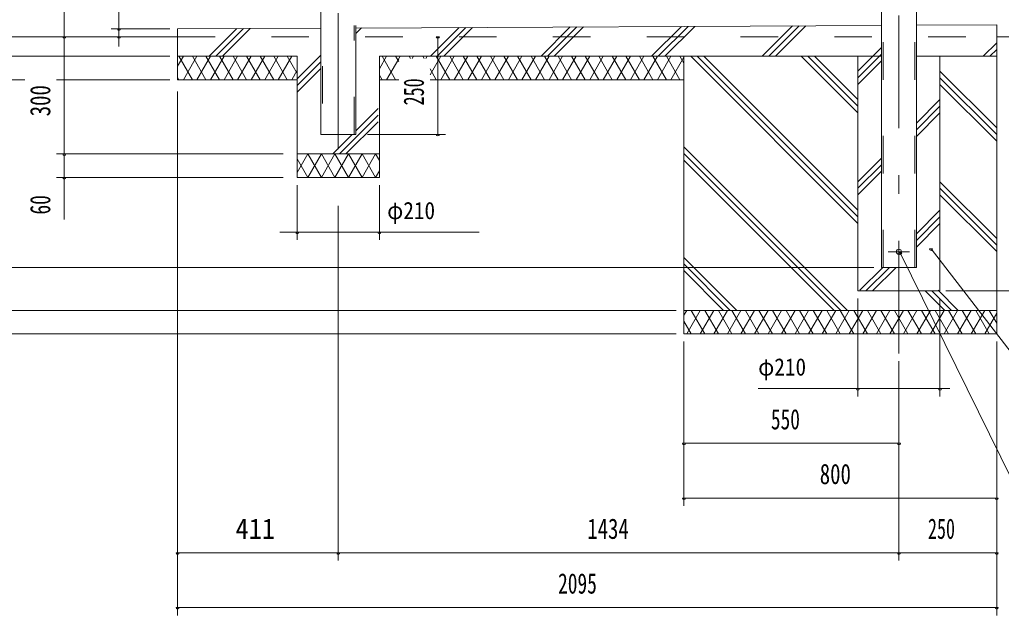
# Model space of a CAD drawing. Units: millimetres, scale not verified, with parts at other scales. Extents: x -26654 to 26660, y -10500 to 10500.
# Drawn here: x 15826 to 22104, y -2605 to 1204 of the extents above; entities that cross this region are included whole.
import ezdxf
from ezdxf.enums import TextEntityAlignment as Align

# ---------------------------------------------------------------- set-up
doc = ezdxf.new("R2010")
doc.units = ezdxf.units.MM
doc.header["$LTSCALE"] = 60
doc.linetypes.add('USER2', pattern=[10, 4, -6])
doc.linetypes.add('USER3', pattern=[24, 12, -5, 2, -5])
for name, color, linetype, lineweight in [('0-6_2-02BOLD', 7, 'Continuous', 18), ('0-7_2-12HIDDEN', 3, 'USER2', 18), ('0-8_2-22CENTER', 3, 'USER3', 18), ('0-A_2-52DIM', 3, 'Continuous', 18), ('0-B_2-62HATCH', 2, 'Continuous', 18)]:
    doc.layers.add(name, color=color, linetype=linetype, lineweight=lineweight)
doc.styles.add('ＭＳ ゴシック', font='')
doc.styles.get('ＭＳ ゴシック').set_extended_font_data('MS Gothic')

msp = doc.modelspace()

# ---------------------------------------------------------------- linework, layer by layer
at = {"layer": '0-6_2-02BOLD'}
for p, q in [((17752.49, 469.93), (17752.49, 3919.93)), ((21337.49, 1574.93), (21337.49, -380.07)), ((21560.24, -380.07), (21560.24, 1265.83)), ((16836.37, 1144.93), (17752.49, 1149.3)), ((17975.24, 1150.37), (21337.49, 1166.42)), ((16836.37, 1094.93), (16461.37, 1094.93)), ((22073.87, 1094.93), (22448.87, 1094.93)), ((21337.49, 969.93), (18126.3, 969.93)), ((21186.37, -530.07), (21186.37, 969.93)), ((21560.24, 969.93), (22073.87, 969.93)), ((18249.81, 819.93), (18126.3, 819.93)), ((20073.87, 819.93), (18450.17, 819.93)), ((18126.3, 344.93), (17601.3, 344.93)), ((21337.49, -380.07), (21560.24, -380.07)), ((22073.87, -655.07), (20073.87, -655.07))]:
    msp.add_line(p, q, dxfattribs=at)
for points in [[(17601.3, 819.93), (16836.37, 819.93), (16836.37, 1144.93)], [(17975.24, 1167.08), (17975.24, 469.93), (17752.42, 469.93)], [(21560.24, 1167.48), (22073.87, 1169.93), (22073.87, -805.07), (20073.87, -805.07), (20073.87, 969.93)], [(18126.3, 969.93), (18126.3, 194.93), (17601.3, 194.93), (17601.3, 969.93), (16836.37, 969.93)], [(21711.37, 969.93), (21711.37, -530.07), (21186.37, -530.07)]]:
    msp.add_lwpolyline(points, dxfattribs=at)
msp.add_circle((21448.87, -280.07), 16.25, dxfattribs=at)
at = {"layer": '0-7_2-12HIDDEN'}
for p, q in [((17762.99, 3907.43), (17762.99, 469.93)), ((21348, -380.07), (21348, 1574.93)), ((21549.74, -380.07), (21549.74, 1269.65)), ((17964.74, 469.93), (17964.74, 1166.77)), ((16836.37, 1094.93), (22073.87, 1094.93))]:
    msp.add_line(p, q, dxfattribs=at)
at = {"layer": '0-8_2-22CENTER'}
for p, q in [((21448.87, -930.07), (21448.87, 6672.44)), ((17863.94, 4125.61), (17863.94, 1094.93)), ((17863.87, 1094.93), (17863.87, 94.93)), ((21516.87, -280.07), (21380.87, -280.07))]:
    msp.add_line(p, q, dxfattribs=at)
at = {"layer": '0-A_2-52DIM'}
for p, q in [((16111.37, -75.07), (16111.37, 3869.93)), ((16461.37, 1031.06), (16461.37, 1414.93)), ((16411.37, 1144.93), (16786.37, 1144.93)), ((16471.37, 1144.93), (16451.37, 1144.93)), ((15011.37, 1094.93), (16461.37, 1094.93)), ((16121.37, 1094.93), (16101.37, 1094.93)), ((16471.37, 1094.93), (16451.37, 1094.93)), ((18510.17, 1094.93), (18490.17, 1094.93)), ((18500.17, 469.93), (18500.17, 1094.93)), ((15711.37, 969.93), (16786.37, 969.93)), ((15859.5, 819.93), (15711.37, 819.93)), ((16786.37, 819.93), (16061.37, 819.93)), ((16836.37, -2605.07), (16836.37, 744.93)), ((18050.17, 469.93), (18550.18, 469.93)), ((18510.17, 469.93), (18490.17, 469.93)), ((16061.37, 344.93), (17510.44, 344.93)), ((16121.37, 344.93), (16101.37, 344.93)), ((17510.44, 194.93), (16061.37, 194.93)), ((16121.37, 194.93), (16101.37, 194.93)), ((17601.3, 144.93), (17601.3, -205.07)), ((18126.3, -205.07), (18126.3, 144.93)), ((17863.87, 12.34), (17863.87, -2255.07)), ((17490.24, -155.07), (18763.8, -155.07)), ((17611.3, -155.07), (17591.3, -155.07)), ((18136.3, -155.07), (18116.3, -155.07)), ((21466.41, -287.37), (21446.41, -287.37)), ((22498.87, -2405.07), (21456.41, -287.37)), ((21664.52, -261.65), (21644.52, -261.65)), ((15361.37, -380.07), (21287.49, -380.07)), ((23198.87, -530.07), (21748.87, -530.07)), ((21186.37, -1205.07), (21186.37, -580.07)), ((21711.37, -580.07), (21711.37, -1205.07)), ((15011.37, -655.07), (20023.87, -655.07)), ((20023.87, -805.07), (15011.37, -805.07)), ((20073.87, -1905.07), (20073.87, -855.07)), ((22073.87, -855.07), (22073.87, -2605.07)), ((21448.87, -980.07), (21448.87, -2255.07)), ((21773.87, -1155.07), (20548.87, -1155.07)), ((21196.37, -1155.07), (21176.37, -1155.07)), ((21721.37, -1155.07), (21701.37, -1155.07)), ((20083.87, -1505.07), (20063.87, -1505.07)), ((20073.87, -1505.07), (21448.87, -1505.07)), ((21458.87, -1505.07), (21438.87, -1505.07)), ((20083.87, -1855.07), (20063.87, -1855.07)), ((22073.87, -1855.07), (20073.87, -1855.07)), ((22083.87, -1855.07), (22063.87, -1855.07)), ((16846.37, -2205.07), (16826.37, -2205.07)), ((16836.37, -2205.07), (22073.87, -2205.07)), ((17873.87, -2205.07), (17853.87, -2205.07)), ((21458.87, -2205.07), (21438.87, -2205.07)), ((22083.87, -2205.07), (22063.87, -2205.07)), ((16846.37, -2555.07), (16826.37, -2555.07)), ((22073.87, -2555.07), (16836.37, -2555.07)), ((22083.87, -2555.07), (22063.87, -2555.07))]:
    msp.add_line(p, q, dxfattribs=at)
msp.add_lwpolyline([(21654.52, -261.65), (22498.87, -1355.07), (24048.87, -1355.07)], dxfattribs=at)
for centre in [(16461.37, 1144.93), (16111.37, 1094.93), (16461.37, 1094.93), (18500.17, 1094.93), (18500.17, 469.93), (16111.37, 344.93), (16111.37, 194.93), (17601.3, -155.07), (18126.3, -155.07), (21456.41, -287.37), (21654.52, -261.65), (21186.37, -1155.07), (21711.37, -1155.07), (20073.87, -1505.07), (21448.87, -1505.07), (20073.87, -1855.07), (22073.87, -1855.07), (16836.37, -2205.07), (17863.87, -2205.07), (21448.87, -2205.07), (22073.87, -2205.07), (16836.37, -2555.07), (22073.87, -2555.07)]:
    msp.add_arc(centre, 10, 180, 0, dxfattribs=at)
at = {"layer": '0-B_2-62HATCH'}
for p, q in [((17038.8, 969.93), (17215.61, 1146.74)), ((17258.24, 1146.94), (17081.23, 969.93)), ((17123.65, 969.93), (17300.87, 1147.15)), ((18011.37, 1150.54), (17975.24, 1114.41)), ((18453.01, 969.93), (18636.61, 1153.52)), ((18679.24, 1153.73), (18495.44, 969.93)), ((18537.87, 969.93), (18721.87, 1153.93)), ((19347.11, 1156.91), (19160.12, 969.93)), ((19202.55, 969.93), (19389.73, 1157.12)), ((19244.97, 969.93), (19432.37, 1157.32)), ((20057.6, 1160.31), (19867.23, 969.93)), ((19909.66, 969.93), (20100.23, 1160.51)), ((20142.86, 1160.71), (19952.08, 969.93)), ((20574.33, 969.93), (20768.11, 1163.7)), ((20810.73, 1163.9), (20616.76, 969.93)), ((20659.19, 969.93), (20853.36, 1164.1)), ((21563.86, 1167.5), (21560.24, 1163.88)), ((21337.49, 1025.98), (21186.37, 874.86)), ((21988.54, 969.93), (22073.87, 1055.25)), ((22073.87, 1012.82), (22030.97, 969.93)), ((16836.37, 905.85), (16873.37, 969.93)), ((16844.5, 969.93), (16931.1, 819.93)), ((16959.97, 969.93), (16873.37, 819.93)), ((16931.1, 969.93), (17017.7, 819.93)), ((16959.97, 819.93), (17046.57, 969.93)), ((17104.31, 819.93), (17017.7, 969.93)), ((17046.57, 819.93), (17133.17, 969.93)), ((17104.31, 969.93), (17190.91, 819.93)), ((17219.77, 969.93), (17133.17, 819.93)), ((17277.51, 819.93), (17190.91, 969.93)), ((17219.77, 819.93), (17306.38, 969.93)), ((17277.51, 969.93), (17364.12, 819.93)), ((17392.98, 969.93), (17306.38, 819.93)), ((17450.71, 819.93), (17364.12, 969.93)), ((17392.98, 819.93), (17479.58, 969.93)), ((17450.71, 969.93), (17537.32, 819.93)), ((17566.18, 969.93), (17479.59, 819.93)), ((17601.3, 859.11), (17537.32, 969.93)), ((17752.49, 976.52), (17601.3, 825.32)), ((18126.3, 890.08), (18172.4, 969.93)), ((18143.54, 969.93), (18230.14, 819.93)), ((18172.4, 819.93), (18249.81, 954)), ((18230.14, 969.93), (18249.81, 935.86)), ((18250.09, 954.48), (18259.01, 969.93)), ((18325.67, 954.48), (18316.74, 969.93)), ((18345.61, 969.93), (18336.68, 954.48)), ((18412.27, 954.48), (18403.34, 969.93)), ((18432.21, 969.93), (18423.29, 954.48)), ((18450.17, 851.04), (18518.81, 969.93)), ((18489.95, 969.93), (18576.55, 819.93)), ((18605.42, 969.93), (18518.81, 819.93)), ((18663.15, 819.93), (18576.55, 969.93)), ((18605.42, 819.93), (18692.02, 969.93)), ((18663.15, 969.93), (18749.76, 819.93)), ((18778.62, 969.93), (18692.02, 819.93)), ((18836.36, 819.93), (18749.76, 969.93)), ((18778.62, 819.93), (18865.23, 969.93)), ((18836.36, 969.93), (18922.96, 819.93)), ((18951.83, 969.93), (18865.23, 819.93)), ((19009.56, 819.93), (18922.96, 969.93)), ((18951.83, 819.93), (19038.43, 969.93)), ((19009.56, 969.93), (19096.16, 819.93)), ((19125.03, 969.93), (19038.43, 819.93)), ((19182.77, 819.93), (19096.16, 969.93)), ((19125.03, 819.93), (19211.63, 969.93)), ((19182.77, 969.93), (19269.37, 819.93)), ((19298.24, 969.93), (19211.63, 819.93)), ((19355.97, 819.93), (19269.37, 969.93)), ((19298.24, 819.93), (19384.84, 969.93)), ((19355.97, 969.93), (19442.58, 819.93)), ((19471.44, 969.93), (19384.84, 819.93)), ((19529.18, 819.93), (19442.58, 969.93)), ((19471.44, 819.93), (19558.05, 969.93)), ((19529.18, 969.93), (19615.78, 819.93)), ((19644.65, 969.93), (19558.04, 819.93)), ((19702.38, 819.93), (19615.78, 969.93)), ((19644.65, 819.93), (19731.25, 969.93)), ((19702.38, 969.93), (19788.99, 819.93)), ((19817.85, 969.93), (19731.25, 819.93)), ((19788.99, 969.93), (19875.59, 819.93)), ((19817.85, 819.93), (19904.46, 969.93)), ((19875.59, 969.93), (19962.19, 819.93)), ((19904.46, 819.93), (19991.06, 969.93)), ((19962.19, 969.93), (20048.79, 819.93)), ((19991.06, 819.93), (20073.87, 963.37)), ((20048.79, 969.93), (20073.87, 926.49)), ((20117.23, 969.93), (21186.37, -99.21)), ((21186.37, -56.78), (20159.65, 969.93)), ((20202.08, 969.93), (21186.37, -14.36)), ((21186.37, 607.9), (20824.34, 969.93)), ((20866.76, 969.93), (21186.37, 650.32)), ((21186.37, 692.75), (20909.19, 969.93)), ((21186.37, 832.43), (21337.49, 983.56)), ((22073.4, 969.93), (22073.87, 970.4)), ((17566.18, 819.93), (17601.3, 880.75)), ((17601.3, 782.9), (17752.49, 934.09)), ((17752.49, 891.66), (17601.3, 740.47)), ((18489.95, 819.93), (18450.17, 888.82)), ((21337.49, 941.13), (21186.37, 790)), ((16844.5, 819.93), (16836.37, 834.01)), ((18143.54, 819.93), (18126.3, 849.79)), ((21711.37, 874.86), (22073.87, 512.36)), ((22073.87, 469.93), (21711.37, 832.43)), ((21711.37, 790), (22073.87, 427.5)), ((21560.24, 541.62), (21711.37, 692.75)), ((17975.17, 492.16), (18118.41, 635.39)), ((21711.37, 650.32), (21560.24, 499.2)), ((18118.41, 592.96), (17870.37, 344.93)), ((21560.24, 456.77), (21711.37, 607.9)), ((17912.8, 344.93), (18118.41, 550.54)), ((17827.95, 344.93), (17952.95, 469.93)), ((20073.87, 391.04), (21119.97, -655.07)), ((17929.18, 344.93), (18015.79, 194.93)), ((18015.79, 344.93), (17929.18, 194.93)), ((18015.79, 194.93), (18102.39, 344.93)), ((18102.39, 194.93), (18015.79, 344.93)), ((18102.39, 344.93), (18126.3, 303.5)), ((20073.87, 348.61), (21077.55, -655.07)), ((21186.37, 167.75), (21337.49, 318.87)), ((21035.12, -655.07), (20073.87, 306.18)), ((21337.49, 276.45), (21186.37, 125.32)), ((18126.3, 236.35), (18102.39, 194.93)), ((21186.37, 82.9), (21337.49, 234.02)), ((21711.37, 167.75), (22073.87, -194.75)), ((22073.87, -237.18), (21711.37, 125.32)), ((21711.37, 82.9), (22073.87, -279.6)), ((21560.24, -165.48), (21711.37, -14.36)), ((21711.37, -56.78), (21560.24, -207.91)), ((21560.24, -250.33), (21711.37, -99.21)), ((20073.87, -316.07), (20412.87, -655.07)), ((20370.44, -655.07), (20073.87, -358.5)), ((20073.87, -400.92), (20328.01, -655.07)), ((21198.87, -526.86), (21345.66, -380.07)), ((21388.08, -380.07), (21238.08, -530.07)), ((21280.51, -530.07), (21430.51, -380.07)), ((21742.22, -655.07), (21617.23, -530.07)), ((21659.65, -530.07), (21784.65, -655.07)), ((21827.08, -655.07), (21698.87, -526.86)), ((20092.1, -655.07), (20073.87, -686.64)), ((20092.1, -805.07), (20178.7, -655.07)), ((20207.57, -805.07), (20120.96, -655.07)), ((20265.3, -655.07), (20178.7, -805.07)), ((20207.57, -655.07), (20294.17, -805.07)), ((20265.3, -805.07), (20351.9, -655.07)), ((20380.77, -805.07), (20294.17, -655.07)), ((20438.5, -655.07), (20351.9, -805.07)), ((20380.77, -655.07), (20467.37, -805.07)), ((20438.5, -805.07), (20525.11, -655.07)), ((20553.97, -805.07), (20467.37, -655.07)), ((20611.71, -655.07), (20525.11, -805.07)), ((20553.97, -655.07), (20640.58, -805.07)), ((20611.71, -805.07), (20698.32, -655.07)), ((20727.18, -805.07), (20640.58, -655.07)), ((20784.92, -655.07), (20698.32, -805.07)), ((20727.18, -655.07), (20813.79, -805.07)), ((20784.92, -805.07), (20871.52, -655.07)), ((20900.38, -805.07), (20813.79, -655.07)), ((20958.12, -655.07), (20871.52, -805.07)), ((20900.38, -655.07), (20986.99, -805.07)), ((20958.12, -805.07), (21044.72, -655.07)), ((21073.59, -805.07), (20986.99, -655.07)), ((21131.33, -655.07), (21044.72, -805.07)), ((21073.59, -655.07), (21160.19, -805.07)), ((21131.33, -805.07), (21217.93, -655.07)), ((21246.8, -805.07), (21160.19, -655.07)), ((21304.53, -655.07), (21217.93, -805.07)), ((21246.8, -655.07), (21333.4, -805.07)), ((21304.53, -805.07), (21391.13, -655.07)), ((21420, -805.07), (21333.4, -655.07)), ((21477.74, -655.07), (21391.13, -805.07)), ((21420, -655.07), (21506.6, -805.07)), ((21477.74, -805.07), (21564.34, -655.07)), ((21593.21, -805.07), (21506.6, -655.07)), ((21650.94, -655.07), (21564.34, -805.07)), ((21593.21, -655.07), (21679.81, -805.07)), ((21650.94, -805.07), (21737.54, -655.07)), ((21679.81, -655.07), (21766.41, -805.07)), ((21737.54, -805.07), (21824.15, -655.07)), ((21766.41, -655.07), (21853.01, -805.07)), ((21824.14, -805.07), (21910.75, -655.07)), ((21939.62, -805.07), (21853.01, -655.07)), ((21997.35, -655.07), (21910.75, -805.07)), ((21939.62, -655.07), (22026.22, -805.07)), ((21997.35, -805.07), (22073.87, -672.54)), ((22073.87, -737.6), (22026.22, -655.07)), ((20073.87, -723.5), (20120.96, -805.07))]:
    msp.add_line(p, q, dxfattribs=at)
for points in [[(17601.3, 312.84), (17669.37, 194.93), (17755.98, 344.93), (17842.58, 194.93), (17929.18, 344.93)], [(17929.18, 194.93), (17842.58, 344.93), (17755.98, 194.93), (17669.37, 344.93), (17601.3, 227.02)]]:
    msp.add_lwpolyline(points, dxfattribs=at)

# ---------------------------------------------------------------- texts
at = {"layer": '0-A_2-52DIM', "color": 7, "style": 'ＭＳ ゴシック'}
for s, width, p in [('250', 0.65, (18450.17, 655.6)), ('300', 0.75, (16061.37, 585.83)), ('60', 0.7, (16061.37, -42.19))]:
    msp.add_text(s, height=130.2, rotation=90, dxfattribs=dict(at, width=width)).set_placement(p, align=Align.BOTTOM_LEFT)
for s, height, width, p in [('φ210', 110.7, 0.9, (18176.3, -105.07)), ('φ210', 110.7, 0.9, (20548.87, -1105.07)), ('550', 130.2, 0.7, (20629.87, -1455.07)), ('800', 130.2, 0.75, (20942.46, -1805.07)), ('411', 130.2, 0.95, (17206.9, -2155.07)), ('1434', 130.2, 0.75, (19455.85, -2155.07)), ('250', 130.2, 0.65, (21634.54, -2155.07)), ('2095', 130.2, 0.7, (19269.11, -2505.07))]:
    msp.add_text(s, height=height, dxfattribs=dict(at, width=width)).set_placement(p, align=Align.BOTTOM_LEFT)

doc.saveas('drawing.dxf')
